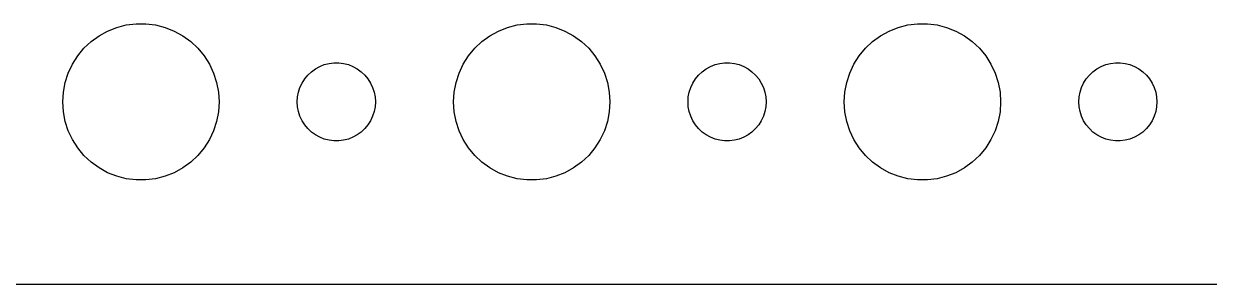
# Model space of a CAD drawing. Header units: metres. Extents: x -187 to 187, y -22 to 22.
# Drawn here: x -4.5 to 41.01, y -21.99 to -12.01 of the extents above; entities that cross this region are included whole.
import ezdxf

# ---------------------------------------------------------------- set-up
doc = ezdxf.new("R2010")
doc.units = ezdxf.units.M

msp = doc.modelspace()

# ---------------------------------------------------------------- linework, layer by layer
for p, q in [((-1.60747, -12.467), (-1.27733, -12.2855)), ((-1.27733, -12.2855), (-0.92705, -12.1468)), ((-0.92705, -12.1468), (-0.56213, -12.0531)), ((-0.56213, -12.0531), (-0.18837, -12.0059)), ((-0.18837, -12.0059), (0.18837, -12.0059)), ((0.18837, -12.0059), (0.56213, -12.0531)), ((0.56213, -12.0531), (0.92705, -12.1468)), ((0.92705, -12.1468), (1.27733, -12.2855)), ((1.27733, -12.2855), (1.60747, -12.467)), ((13.3925, -12.467), (13.7227, -12.2855)), ((13.7227, -12.2855), (14.0729, -12.1468)), ((14.0729, -12.1468), (14.4379, -12.0531)), ((14.4379, -12.0531), (14.8116, -12.0059)), ((14.8116, -12.0059), (15.1884, -12.0059)), ((15.1884, -12.0059), (15.5621, -12.0531)), ((15.5621, -12.0531), (15.927, -12.1468)), ((15.927, -12.1468), (16.2773, -12.2855)), ((16.2773, -12.2855), (16.6075, -12.467)), ((28.3925, -12.467), (28.7227, -12.2855)), ((28.7227, -12.2855), (29.0729, -12.1468)), ((29.0729, -12.1468), (29.4379, -12.0531)), ((29.4379, -12.0531), (29.8116, -12.0059)), ((29.8116, -12.0059), (30.1884, -12.0059)), ((30.1884, -12.0059), (30.5621, -12.0531)), ((30.5621, -12.0531), (30.927, -12.1468)), ((30.927, -12.1468), (31.2773, -12.2855)), ((31.2773, -12.2855), (31.6075, -12.467)), ((-2.1869, -12.9464), (-1.91226, -12.6884)), ((-1.91226, -12.6884), (-1.60747, -12.467)), ((1.60747, -12.467), (1.91226, -12.6884)), ((1.91226, -12.6884), (2.1869, -12.9464)), ((12.8131, -12.9464), (13.0877, -12.6884)), ((13.0877, -12.6884), (13.3925, -12.467)), ((16.6075, -12.467), (16.9123, -12.6884)), ((16.9123, -12.6884), (17.1869, -12.9464)), ((27.8131, -12.9464), (28.0877, -12.6884)), ((28.0877, -12.6884), (28.3925, -12.467)), ((31.6075, -12.467), (31.9123, -12.6884)), ((31.9123, -12.6884), (32.1869, -12.9464)), ((-2.42705, -13.2366), (-2.1869, -12.9464)), ((2.1869, -12.9464), (2.42705, -13.2366)), ((12.5729, -13.2366), (12.8131, -12.9464)), ((17.1869, -12.9464), (17.427, -13.2366)), ((27.5729, -13.2366), (27.8131, -12.9464)), ((32.1869, -12.9464), (32.427, -13.2366)), ((-2.78932, -13.8956), (-2.62891, -13.5547)), ((-2.62891, -13.5547), (-2.42705, -13.2366)), ((2.42705, -13.2366), (2.62891, -13.5547)), ((2.62891, -13.5547), (2.78932, -13.8956)), ((6.69626, -13.7335), (6.86133, -13.6427)), ((6.86133, -13.6427), (7.03647, -13.5734)), ((7.03647, -13.5734), (7.21892, -13.5266)), ((7.21892, -13.5266), (7.40581, -13.5029)), ((7.40581, -13.5029), (7.59418, -13.5029)), ((7.59418, -13.5029), (7.78107, -13.5266)), ((7.78107, -13.5266), (7.96352, -13.5734)), ((7.96352, -13.5734), (8.13866, -13.6427)), ((8.13866, -13.6427), (8.30373, -13.7335)), ((12.2107, -13.8956), (12.3711, -13.5547)), ((12.3711, -13.5547), (12.5729, -13.2366)), ((17.427, -13.2366), (17.6289, -13.5547)), ((17.6289, -13.5547), (17.7893, -13.8956)), ((21.6963, -13.7335), (21.8613, -13.6427)), ((21.8613, -13.6427), (22.0365, -13.5734)), ((22.0365, -13.5734), (22.2189, -13.5266)), ((22.2189, -13.5266), (22.4058, -13.5029)), ((22.4058, -13.5029), (22.5942, -13.5029)), ((22.5942, -13.5029), (22.7811, -13.5266)), ((22.7811, -13.5266), (22.9635, -13.5734)), ((22.9635, -13.5734), (23.1387, -13.6427)), ((23.1387, -13.6427), (23.3037, -13.7335)), ((27.2107, -13.8956), (27.3711, -13.5547)), ((27.3711, -13.5547), (27.5729, -13.2366)), ((32.427, -13.2366), (32.6289, -13.5547)), ((32.6289, -13.5547), (32.7893, -13.8956)), ((36.6963, -13.7335), (36.8613, -13.6427)), ((36.8613, -13.6427), (37.0365, -13.5734)), ((37.0365, -13.5734), (37.2189, -13.5266)), ((37.2189, -13.5266), (37.4058, -13.5029)), ((37.4058, -13.5029), (37.5942, -13.5029)), ((37.5942, -13.5029), (37.7811, -13.5266)), ((37.7811, -13.5266), (37.9635, -13.5734)), ((37.9635, -13.5734), (38.1387, -13.6427)), ((38.1387, -13.6427), (38.3037, -13.7335)), ((-2.90575, -14.2539), (-2.78932, -13.8956)), ((2.78932, -13.8956), (2.90575, -14.2539)), ((6.28647, -14.1183), (6.40654, -13.9732)), ((6.40654, -13.9732), (6.54385, -13.8442)), ((6.54385, -13.8442), (6.69626, -13.7335)), ((8.30373, -13.7335), (8.45613, -13.8442)), ((8.45613, -13.8442), (8.59344, -13.9732)), ((8.59344, -13.9732), (8.71352, -14.1183)), ((12.0942, -14.2539), (12.2107, -13.8956)), ((17.7893, -13.8956), (17.9057, -14.2539)), ((21.2865, -14.1183), (21.4065, -13.9732)), ((21.4065, -13.9732), (21.5439, -13.8442)), ((21.5439, -13.8442), (21.6963, -13.7335)), ((23.3037, -13.7335), (23.4561, -13.8442)), ((23.4561, -13.8442), (23.5934, -13.9732)), ((23.5934, -13.9732), (23.7135, -14.1183)), ((27.0942, -14.2539), (27.2107, -13.8956)), ((32.7893, -13.8956), (32.9057, -14.2539)), ((36.2865, -14.1183), (36.4065, -13.9732)), ((36.4065, -13.9732), (36.5439, -13.8442)), ((36.5439, -13.8442), (36.6963, -13.7335)), ((38.3037, -13.7335), (38.4561, -13.8442)), ((38.4561, -13.8442), (38.5934, -13.9732)), ((38.5934, -13.9732), (38.7135, -14.1183)), ((-2.97633, -14.624), (-2.90575, -14.2539)), ((2.90575, -14.2539), (2.97633, -14.624)), ((6.04712, -14.627), (6.10533, -14.4478)), ((6.10533, -14.4478), (6.18553, -14.2774)), ((6.18553, -14.2774), (6.28647, -14.1183)), ((8.71352, -14.1183), (8.81445, -14.2774)), ((8.81445, -14.2774), (8.89465, -14.4478)), ((8.89465, -14.4478), (8.95287, -14.627)), ((12.0237, -14.624), (12.0942, -14.2539)), ((17.9057, -14.2539), (17.9763, -14.624)), ((21.0471, -14.627), (21.1053, -14.4478)), ((21.1053, -14.4478), (21.1855, -14.2774)), ((21.1855, -14.2774), (21.2865, -14.1183)), ((23.7135, -14.1183), (23.8145, -14.2774)), ((23.8145, -14.2774), (23.8947, -14.4478)), ((23.8947, -14.4478), (23.9529, -14.627)), ((27.0237, -14.624), (27.0942, -14.2539)), ((32.9057, -14.2539), (32.9763, -14.624)), ((36.0471, -14.627), (36.1053, -14.4478)), ((36.1053, -14.4478), (36.1855, -14.2774)), ((36.1855, -14.2774), (36.2865, -14.1183)), ((38.7135, -14.1183), (38.8145, -14.2774)), ((38.8145, -14.2774), (38.8947, -14.4478)), ((38.8947, -14.4478), (38.9529, -14.627)), ((-3, -15), (-2.97633, -14.624)), ((-2.97633, -15.376), (-3, -15)), ((2.97633, -14.624), (3, -15)), ((3, -15), (2.97633, -15.376)), ((6, -15), (6.01183, -14.812)), ((6.01183, -15.188), (6, -15)), ((6.01183, -14.812), (6.04712, -14.627)), ((8.95287, -14.627), (8.98816, -14.812)), ((8.98816, -14.812), (9, -15)), ((9, -15), (8.98816, -15.188)), ((12, -15), (12.0237, -14.624)), ((12.0237, -15.376), (12, -15)), ((17.9763, -14.624), (18, -15)), ((18, -15), (17.9763, -15.376)), ((21, -15), (21.0118, -14.812)), ((21.0118, -15.188), (21, -15)), ((21.0118, -14.812), (21.0471, -14.627)), ((23.9529, -14.627), (23.9882, -14.812)), ((23.9882, -14.812), (24, -15)), ((24, -15), (23.9882, -15.188)), ((27, -15), (27.0237, -14.624)), ((27.0237, -15.376), (27, -15)), ((32.9763, -14.624), (33, -15)), ((33, -15), (32.9763, -15.376)), ((36, -15), (36.0118, -14.812)), ((36.0118, -15.188), (36, -15)), ((36.0118, -14.812), (36.0471, -14.627)), ((38.9529, -14.627), (38.9882, -14.812)), ((38.9882, -14.812), (39, -15)), ((39, -15), (38.9882, -15.188)), ((-2.90575, -15.7461), (-2.97633, -15.376)), ((2.97633, -15.376), (2.90575, -15.7461)), ((6.04712, -15.373), (6.01183, -15.188)), ((6.10533, -15.5522), (6.04712, -15.373)), ((8.95287, -15.373), (8.89465, -15.5522)), ((8.98816, -15.188), (8.95287, -15.373)), ((12.0942, -15.7461), (12.0237, -15.376)), ((17.9763, -15.376), (17.9057, -15.7461)), ((21.0471, -15.373), (21.0118, -15.188)), ((21.1053, -15.5522), (21.0471, -15.373)), ((23.9529, -15.373), (23.8947, -15.5522)), ((23.9882, -15.188), (23.9529, -15.373)), ((27.0942, -15.7461), (27.0237, -15.376)), ((32.9763, -15.376), (32.9057, -15.7461)), ((36.0471, -15.373), (36.0118, -15.188)), ((36.1053, -15.5522), (36.0471, -15.373)), ((38.9529, -15.373), (38.8947, -15.5522)), ((38.9882, -15.188), (38.9529, -15.373)), ((-2.78932, -16.1044), (-2.90575, -15.7461)), ((2.90575, -15.7461), (2.78932, -16.1044)), ((6.18553, -15.7226), (6.10533, -15.5522)), ((6.28647, -15.8817), (6.18553, -15.7226)), ((6.40654, -16.0268), (6.28647, -15.8817)), ((8.71352, -15.8817), (8.59344, -16.0268)), ((8.81445, -15.7226), (8.71352, -15.8817)), ((8.89465, -15.5522), (8.81445, -15.7226)), ((12.2107, -16.1044), (12.0942, -15.7461)), ((17.9057, -15.7461), (17.7893, -16.1044)), ((21.1855, -15.7226), (21.1053, -15.5522)), ((21.2865, -15.8817), (21.1855, -15.7226)), ((21.4065, -16.0268), (21.2865, -15.8817)), ((23.7135, -15.8817), (23.5934, -16.0268)), ((23.8145, -15.7226), (23.7135, -15.8817)), ((23.8947, -15.5522), (23.8145, -15.7226)), ((27.2107, -16.1044), (27.0942, -15.7461)), ((32.9057, -15.7461), (32.7893, -16.1044)), ((36.1855, -15.7226), (36.1053, -15.5522)), ((36.2865, -15.8817), (36.1855, -15.7226)), ((36.4065, -16.0268), (36.2865, -15.8817)), ((38.7135, -15.8817), (38.5934, -16.0268)), ((38.8145, -15.7226), (38.7135, -15.8817)), ((38.8947, -15.5522), (38.8145, -15.7226)), ((-2.62891, -16.4453), (-2.78932, -16.1044)), ((2.78932, -16.1044), (2.62891, -16.4453)), ((6.54385, -16.1558), (6.40654, -16.0268)), ((6.69626, -16.2665), (6.54385, -16.1558)), ((6.86133, -16.3572), (6.69626, -16.2665)), ((7.03647, -16.4266), (6.86133, -16.3572)), ((8.13866, -16.3572), (7.96352, -16.4266)), ((8.30373, -16.2665), (8.13866, -16.3572)), ((8.45613, -16.1558), (8.30373, -16.2665)), ((8.59344, -16.0268), (8.45613, -16.1558)), ((12.3711, -16.4453), (12.2107, -16.1044)), ((17.7893, -16.1044), (17.6289, -16.4453)), ((21.5439, -16.1558), (21.4065, -16.0268)), ((21.6963, -16.2665), (21.5439, -16.1558)), ((21.8613, -16.3572), (21.6963, -16.2665)), ((22.0365, -16.4266), (21.8613, -16.3572)), ((23.1387, -16.3572), (22.9635, -16.4266)), ((23.3037, -16.2665), (23.1387, -16.3572)), ((23.4561, -16.1558), (23.3037, -16.2665)), ((23.5934, -16.0268), (23.4561, -16.1558)), ((27.3711, -16.4453), (27.2107, -16.1044)), ((32.7893, -16.1044), (32.6289, -16.4453)), ((36.5439, -16.1558), (36.4065, -16.0268)), ((36.6963, -16.2665), (36.5439, -16.1558)), ((36.8613, -16.3572), (36.6963, -16.2665)), ((37.0365, -16.4266), (36.8613, -16.3572)), ((38.1387, -16.3572), (37.9635, -16.4266)), ((38.3037, -16.2665), (38.1387, -16.3572)), ((38.4561, -16.1558), (38.3037, -16.2665)), ((38.5934, -16.0268), (38.4561, -16.1558)), ((-2.42705, -16.7634), (-2.62891, -16.4453)), ((-2.1869, -17.0536), (-2.42705, -16.7634)), ((2.42705, -16.7634), (2.1869, -17.0536)), ((2.62891, -16.4453), (2.42705, -16.7634)), ((7.21892, -16.4734), (7.03647, -16.4266)), ((7.40581, -16.497), (7.21892, -16.4734)), ((7.59418, -16.497), (7.40581, -16.497)), ((7.78107, -16.4734), (7.59418, -16.497)), ((7.96352, -16.4266), (7.78107, -16.4734)), ((12.5729, -16.7634), (12.3711, -16.4453)), ((12.8131, -17.0536), (12.5729, -16.7634)), ((17.427, -16.7634), (17.1869, -17.0536)), ((17.6289, -16.4453), (17.427, -16.7634)), ((22.2189, -16.4734), (22.0365, -16.4266)), ((22.4058, -16.497), (22.2189, -16.4734)), ((22.5942, -16.497), (22.4058, -16.497)), ((22.7811, -16.4734), (22.5942, -16.497)), ((22.9635, -16.4266), (22.7811, -16.4734)), ((27.5729, -16.7634), (27.3711, -16.4453)), ((27.8131, -17.0536), (27.5729, -16.7634)), ((32.427, -16.7634), (32.1869, -17.0536)), ((32.6289, -16.4453), (32.427, -16.7634)), ((37.2189, -16.4734), (37.0365, -16.4266)), ((37.4058, -16.497), (37.2189, -16.4734)), ((37.5942, -16.497), (37.4058, -16.497)), ((37.7811, -16.4734), (37.5942, -16.497)), ((37.9635, -16.4266), (37.7811, -16.4734)), ((-1.91226, -17.3115), (-2.1869, -17.0536)), ((2.1869, -17.0536), (1.91226, -17.3115)), ((13.0877, -17.3115), (12.8131, -17.0536)), ((17.1869, -17.0536), (16.9123, -17.3115)), ((28.0877, -17.3115), (27.8131, -17.0536)), ((32.1869, -17.0536), (31.9123, -17.3115)), ((-1.60747, -17.533), (-1.91226, -17.3115)), ((-1.27733, -17.7145), (-1.60747, -17.533)), ((-0.92705, -17.8532), (-1.27733, -17.7145)), ((1.27733, -17.7145), (0.92705, -17.8532)), ((1.60747, -17.533), (1.27733, -17.7145)), ((1.91226, -17.3115), (1.60747, -17.533)), ((13.3925, -17.533), (13.0877, -17.3115)), ((13.7227, -17.7145), (13.3925, -17.533)), ((14.0729, -17.8532), (13.7227, -17.7145)), ((16.2773, -17.7145), (15.927, -17.8532)), ((16.6075, -17.533), (16.2773, -17.7145)), ((16.9123, -17.3115), (16.6075, -17.533)), ((28.3925, -17.533), (28.0877, -17.3115)), ((28.7227, -17.7145), (28.3925, -17.533)), ((29.0729, -17.8532), (28.7227, -17.7145)), ((31.2773, -17.7145), (30.927, -17.8532)), ((31.6075, -17.533), (31.2773, -17.7145)), ((31.9123, -17.3115), (31.6075, -17.533)), ((-0.56213, -17.9469), (-0.92705, -17.8532)), ((-0.18837, -17.9941), (-0.56213, -17.9469)), ((0.18837, -17.9941), (-0.18837, -17.9941)), ((0.56213, -17.9469), (0.18837, -17.9941)), ((0.92705, -17.8532), (0.56213, -17.9469)), ((14.4379, -17.9469), (14.0729, -17.8532)), ((14.8116, -17.9941), (14.4379, -17.9469)), ((15.1884, -17.9941), (14.8116, -17.9941)), ((15.5621, -17.9469), (15.1884, -17.9941)), ((15.927, -17.8532), (15.5621, -17.9469)), ((29.4379, -17.9469), (29.0729, -17.8532)), ((29.8116, -17.9941), (29.4379, -17.9469)), ((30.1884, -17.9941), (29.8116, -17.9941)), ((30.5621, -17.9469), (30.1884, -17.9941)), ((30.927, -17.8532), (30.5621, -17.9469)), ((-182.314, -21.9901), (182.314, -21.9901))]:
    msp.add_line(p, q)

doc.saveas('drawing.dxf')
